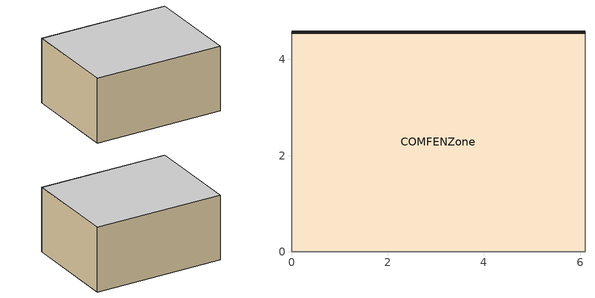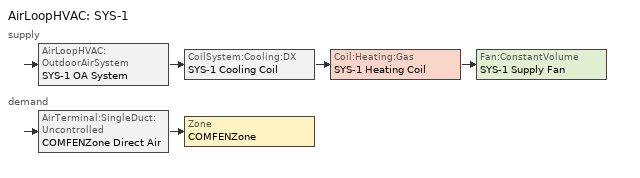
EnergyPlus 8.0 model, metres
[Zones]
COMFENZone
 floor adiabatic (FLOOR-1): 6.1,4.57 6.1,0 0,0 0,4.57 z0
 wall outside (ExtWall_Const): 6.1,4.57 0,4.57 z0:3.05
 wall adiabatic (INTWALL-1): 0,4.57 0,0 6.1,0 6.1,4.57 z0:3.05
 ceiling adiabatic (INTWALL-1): 0,4.57 0,0 6.1,0 6.1,4.57 z3.05
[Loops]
AirLoopHVAC 'SYS-1'
 supply: AirLoopHVAC:OutdoorAirSystem 'SYS-1 OA System' > CoilSystem:Cooling:DX 'SYS-1 Cooling Coil' > Coil:Heating:Gas 'SYS-1 Heating Coil' > Fan:ConstantVolume 'SYS-1 Supply Fan'
 demand: AirTerminal:SingleDuct:Uncontrolled 'COMFENZone Direct Air' > Zone 'COMFENZone'
[Building]
small_office: North Axis {deg}=0; Terrain=Suburbs; Loads Convergence Tolerance Value=0.04; Temperature Convergence Tolerance Value {deltaC}=0.4; Solar Distribution=FullInteriorAndExteriorWithReflections; Maximum Number of Warmup Days=25; Minimum Number of Warmup Days=6
[Site:Location]
CHICAGO_IL_USA Design_Conditions: Latitude {deg}=41.78; Longitude {deg}=-87.75; Time Zone {hr}=-6; Elevation {m}=190
[Site:GroundTemperature:BuildingSurface]
5.79, 3.71, 3.25, 3.88, 7.01, 10.37, 13.46, 15.61, 16.11, 14.89, 12.22, 8.95
[SizingPeriod:DesignDay] Day of Month=21; Humidity Condition Type=Wetbulb; Barometric Pressure {Pa}=99063; Rain Indicator=No; Snow Indicator=No; Daylight Saving Time Indicator=No; Solar Model Indicator=ASHRAEClearSky
Name | Month | Day Type | Maximum Dry-Bulb Temperature {C} | Daily Dry-Bulb Temperature Range {deltaC} | Wetbulb or DewPoint at Maximum Dry-Bulb {C} | Wind Speed {m/s} | Wind Direction {deg} | Sky Clearness
CHICAGO Ann Htg 99.6% Condns DB | 1 | WinterDesignDay | -20.6 | 0 | -20.6 | 4.9 | 270 | 0
CHICAGO Ann Clg .4% Condns DB=>MWB | 7 | SummerDesignDay | 33.2 | 10.7 | 23.8 | 5.3 | 230 | 1
[Material:NoMass] Roughness=Rough; Thermal Absorptance=0.9; Solar Absorptance=0.75; Visible Absorptance=0.75
Name | Thermal Resistance {m2-K/W}
IN-W | 2.958648
CP01 | 0.366
[Material]
Name | Roughness | Thickness {m} | Conductivity {W/m-K} | Density {kg/m3} | Specific Heat {J/kg-K} | Thermal Absorptance | Solar Absorptance | Visible Absorptance
ST01 | MediumRough | 0.0254 | 1.803 | 2243 | 837 | .65 | .65 | .65
GP02 | MediumSmooth | 0.0159 | 0.16 | 801 | 837 | 0.9 | 0.75 | 0.75
CC24 | MediumRough | 0.1016 | 0.361 | 1280 | 838 | 0.9 | 0.75 | 0.75
[Material:AirGap]
AL21: Thermal Resistance {m2-K/W}=0.157
[Construction]
ExtWall_Const: ST01, IN-W, AL21, GP02
FLOOR-1: CC24, CP01
INTWALL-1: GP02, AL21, GP02
[ZONE]
COMFENZone: Type=1; Multiplier=1; Ceiling Height {m}=3.05; Volume {m3}=85.0248
[Daylighting:Controls]
COMFENZone: Total Daylighting Reference Points=1; X-Coordinate of First Reference Point {m}=3.05; Y-Coordinate of First Reference Point {m}=1.52; Z-Coordinate of First Reference Point {m}=.762; X-Coordinate of Second Reference Point {m}=3.05; Y-Coordinate of Second Reference Point {m}=0; Z-Coordinate of Second Reference Point {m}=.762; Fraction of Zone Controlled by First Reference Point=0; Fraction of Zone Controlled by Second Reference Point=0; Illuminance Setpoint at First Reference Point {lux}=538.195; Illuminance Setpoint at Second Reference Point {lux}=538.195; Lighting Control Type=1; Glare Calculation Azimuth Angle of View Direction Clockwise from Zone y-Axis {deg}=0; Maximum Allowable Discomfort Glare Index=22; Minimum Input Power Fraction for Continuous Dimming Control=.1; Minimum Light Output Fraction for Continuous Dimming Control=.05; Number of Stepped Control Steps=3; Probability Lighting will be Reset When Needed in Manual Stepped Control=1
[People]
COMFENZone People 1: Zone or ZoneList=COMFENZone; Number of People Schedule=OCC-OFC; Number of People Calculation Method=People; Number of People=1; Fraction Radiant=0.3; Activity Level Schedule=ActivitySched; Mean Radiant Temperature Calculation Type=zoneaveraged; Work Efficiency Schedule=Work Eff Sch; Clothing Insulation Schedule=Clothing Sch; Air Velocity Schedule=Air velo Sch; Thermal Comfort Model 1 Type=Fanger
[Lights]
COMFENZone Lights: Zone or ZoneList=COMFENZone; Schedule=LIGHT-OFC; Design Level Calculation Method=LightingLevel; Lighting Level {W}=299.956; Return Air Fraction=0; Fraction Radiant=0.67; Fraction Visible=0.1; Fraction Replaceable=1
[ElectricEquipment]
COMFENZone ElecEq: Zone or ZoneList=COMFENZone; Schedule=EQUIP-OFC; Design Level Calculation Method=EquipmentLevel; Design Level {W}=224.967; Fraction Latent=0; Fraction Radiant=0.7; Fraction Lost=0
[ZoneInfiltration:DesignFlowRate]
COMFENZone Infil: Zone or ZoneList=COMFENZone; Schedule=INF-OFC; Design Flow Rate Calculation Method=Flow/Zone; Design Flow Rate {m3/s}=0.0070854; Constant Term Coefficient=1; Temperature Term Coefficient=0; Velocity Term Coefficient=0; Velocity Squared Term Coefficient=0
[ZoneControl:Thermostat]
COMFENZone Thermostat: Zone or ZoneList=COMFENZone; Control Type Schedule=Zone-Control-Type-Sched; Control 1=COMFENZone DualSPSched
[ThermostatSetpoint:DualSetpoint]
COMFENZone DualSPSched: Heating Setpoint Temperature Schedule=HTG-SCHED; Cooling Setpoint Temperature Schedule=CLG-SCHED
[Sizing:Zone]
COMFENZone: Zone Cooling Design Supply Air Temperature Input Method=SupplyAirTemperature; Zone Cooling Design Supply Air Temperature {C}=14; Zone Heating Design Supply Air Temperature Input Method=SupplyAirTemperature; Zone Heating Design Supply Air Temperature {C}=40; Zone Cooling Design Supply Air Humidity Ratio {kgWater/kgDryAir}=0.008; Zone Heating Design Supply Air Humidity Ratio {kgWater/kgDryAir}=0.008; Design Specification Outdoor Air Object=SZ DSOA COMFENZone; Zone Heating Sizing Factor=1.3; Zone Cooling Sizing Factor=1.3; Cooling Design Air Flow Method=DesignDay; Cooling Design Air Flow Rate {m3/s}=0; Heating Design Air Flow Method=DesignDay; Heating Design Air Flow Rate {m3/s}=0
[DesignSpecification:OutdoorAir]
SZ DSOA COMFENZone: Outdoor Air Method=Flow/Person; Outdoor Air Flow per Person {m3/s-person}=0.00944; Outdoor Air Flow per Zone Floor Area {m3/s-m2}=0; Outdoor Air Flow per Zone {m3/s}=0
[Zone equipment]
COMFENZone: COMFENZone Direct Air
[AirTerminal:SingleDuct:Uncontrolled]
COMFENZone Direct Air: Availability Schedule=ALWAYSON; Maximum Air Flow Rate {m3/s}=autosize
[Sizing:System]
SYS-1: Type of Load to Size On=Sensible; Design Outdoor Air Flow Rate {m3/s}=autosize; Minimum System Air Flow Ratio=0.3; Preheat Design Temperature {C}=7; Preheat Design Humidity Ratio {kgWater/kgDryAir}=0.008; Precool Design Temperature {C}=11; Precool Design Humidity Ratio {kgWater/kgDryAir}=0.008; Central Cooling Design Supply Air Temperature {C}=12.77779; Central Heating Design Supply Air Temperature {C}=40; Sizing Option=NonCoincident; 100% Outdoor Air in Cooling=No; 100% Outdoor Air in Heating=No; Central Cooling Design Supply Air Humidity Ratio {kgWater/kgDryAir}=0.008; Central Heating Design Supply Air Humidity Ratio {kgWater/kgDryAir}=0.008; Cooling Design Air Flow Method=DesignDay; Cooling Design Air Flow Rate {m3/s}=0; Heating Design Air Flow Method=DesignDay; Heating Design Air Flow Rate {m3/s}=0; System Outdoor Air Method=ZoneSum
[AirLoopHVAC]
SYS-1: Design Supply Air Flow Rate {m3/s}=autosize
[AvailabilityManager:NightCycle]
SYS-1 Availability 1: Applicability Schedule=SysAvailApplicSch; Fan Schedule=FAN-SCHED; Control Type=CycleOnAny; Thermostat Tolerance {deltaC}=4; Cycling Run Time {s}=7200
[SetpointManager:SingleZone:Reheat]
SYS-1 Setpoint Manager 1: Control Variable=Temperature; Minimum Supply Air Temperature {C}=14; Maximum Supply Air Temperature {C}=45; Control Zone=COMFENZone; Setpoint Node or NodeList=SYS-1 Sup Air Temp Nodes
[SetpointManager:MixedAir]
SYS-1 Setpoint Manager 2: Control Variable=Temperature; Setpoint Node or NodeList=SYS-1 Supply Fan Upstream Nodes
[CoilSystem:Cooling:DX]
SYS-1 Cooling Coil: Availability Schedule=ALWAYSON; Cooling Coil=SYS-1 DX Cooling Coil
[Coil:Cooling:DX:SingleSpeed]
SYS-1 DX Cooling Coil: Availability Schedule=ALWAYSON; Rated Total Cooling Capacity {W}=autosize; Rated Sensible Heat Ratio=autosize; Rated COP {W/W}=2.777778; Rated Air Flow Rate {m3/s}=autosize; Total Cooling Capacity Function of Temperature Curve=WindACCoolCapFT; Total Cooling Capacity Function of Flow Fraction Curve=WindACCoolCapFFF; Energy Input Ratio Function of Temperature Curve=WindACEIRFT; Energy Input Ratio Function of Flow Fraction Curve=WindACEIRFFF; Part Load Fraction Correlation Curve=WindACPLFFPLR
[Coil:Heating:Gas]
SYS-1 Heating Coil: Availability Schedule=ALWAYSON; Gas Burner Efficiency=0.740741; Nominal Capacity {W}=autosize
[Fan:ConstantVolume]
SYS-1 Supply Fan: Availability Schedule=FAN-SCHED; Fan Efficiency=0.6; Pressure Rise {Pa}=600; Maximum Flow Rate {m3/s}=autosize; Motor Efficiency=0.9; Motor In Airstream Fraction=1
[Controller:OutdoorAir]
SYS-1 OA Controller: Minimum Outdoor Air Flow Rate {m3/s}=autosize; Maximum Outdoor Air Flow Rate {m3/s}=autosize; Economizer Control Type=NoEconomizer; Economizer Control Action Type=ModulateFlow; Economizer Maximum Limit Dry-Bulb Temperature {C}=23.884; Lockout Type=LockoutWithCompressor; Minimum Limit Type=FixedMinimum; Minimum Outdoor Air Schedule=Min OA Sched
[Schedule:Compact]
OCC-OFC: Through: 12/31, For: Weekdays SummerDesignDay, Until:  7:00, 0, Until:  8:00, 0.33, Until: 9:00, 0.67, Until: 18:00, 1, Until: 19:00, 0.5, Until: 24:00, 0, For: CustomDay1 CustomDay2, Until:  7:00, 0, Until:  8:00, 0.33, Until: 9:00, 0.67, Until: 18:00, 1, Until: 19:00, 0.5, Until: 24:00, 0, For: Weekends Holidays WinterDesignDay, Until:  7:00, 0, Until:  8:00, 0.07, Until: 9:00, 0.13, Until: 12:00, 0.2, Until: 13:00, 0.1, Until: 24:00, 0
LIGHT-OFC: Through: 12/31, For: Weekdays SummerDesignDay, Until:  7:00, 0.2, Until: 19:00, 0.9, Until: 24:00, 0.2, For: CustomDay1 CustomDay2, Until:  7:00, 0.2, Until: 19:00, 0.9, Until: 24:00, 0.2, For: Weekends Holidays WinterDesignDay, Until: 24:00, 0.2
EQUIP-OFC: Through: 12/31, For: Weekdays SummerDesignDay, Until:  7:00, 0.17, Until: 18:00, 1, Until: 24:00, 0.17, For: CustomDay1 CustomDay2, Until:  7:00, 0.17, Until: 18:00, 1, Until: 24:00, 0.17, For: Weekends Holidays WinterDesignDay, Until: 24:00, 0.17
INF-OFC: Through: 12/31, For: Weekdays SummerDesignDay, Until:  6:00, 1, Until: 20:00, 0, Until: 24:00, 1, For: CustomDay1 CustomDay2, Until:  6:00, 1, Until: 20:00, 0, Until: 24:00, 1, For: Weekends Holidays WinterDesignDay, Until:  7:00, 1, Until: 14:00, 0, Until: 24:00, 1
ALWAYSON; SysAvailApplicSch: Through: 12/31, For: AllDays, Until: 24:00, 1
ActivitySched: Through: 12/31, For: AllDays, Until: 24:00, 115
Zone-Control-Type-Sched: Through: 12/31, For: AllDays, Until: 24:00, 4
Min OA Sched: Through: 12/31, For: Weekdays, Until:  7:00, 0.02, Until: 19:00, 1, Until: 24:00, 0.02, For: WinterDesignDay SummerDesignDay, Until: 24:00, 0.02, For: Weekends Holidays CustomDay1 CustomDay2, Until: 24:00, 0.02
FAN-SCHED: Through: 12/31, For: Weekdays, Until:  7:00, 0, Until: 19:00, 1, Until: 24:00, 0, For: Weekends Holidays CustomDay1 CustomDay2, Until: 24:00, 0, For: WinterDesignDay SummerDesignDay, Until: 24:00, 1
CLG-SCHED: Through: 12/31, For: Weekdays CustomDay1 CustomDay2, Until:  7:00, 40, Until: 18:00, 24, Until: 24:00, 40, For: Weekends Holidays, Until:  7:00, 40, Until: 13:00, 24, Until: 24:00, 32, For: SummerDesignDay, Until: 24:00, 24, For: WinterDesignDay, Until: 24:00, 40
HTG-SCHED: Through: 12/31, For: Weekdays, Until:  7:00, 12.8, Until: 18:00, 21.1, Until: 24:00, 12.8, For: Weekends Holidays CustomDay1 CustomDay2, Until:  7:00, 12.8, Until: 13:00, 21.1, Until: 24:00, 12.8, For: SummerDesignDay, Until: 24:00, 12.8, For: WinterDesignDay, Until: 24:00, 21.1
Work Eff Sch: Through: 12/31, For: AllDays, Until: 24:00, 0
Clothing Sch: Through: 12/31, For: AllDays, Until: 24:00, 0.9
Air Velo Sch: Through: 12/31, For: AllDays, Until: 24:00, 0.137
[CURVE:BIQUADRATIC]
Name | Coefficient1 Constant | Coefficient2 x | Coefficient3 x**2 | Coefficient4 y | Coefficient5 y**2 | Coefficient6 x*y | Minimum Value of x | Maximum Value of x | Minimum Value of y | Maximum Value of y
WindACCoolCapFT | 0.942588 | 0.00954335 | 0.00068377 | -0.0110427 | 5.249e-06 | -9.72e-06 | -999 | 999 | -999 | 999
WindACEIRFT | 0.342414 | 0.034885 | -0.0006237 | 0.00497722 | 0.000437951 | -0.000728028 | 12.77778 | 23.88889 | 23.88889 | 46.11111
[CURVE:QUADRATIC]
Name | Coefficient1 Constant | Coefficient2 x | Coefficient3 x**2 | Minimum Value of x | Maximum Value of x
WindACCoolCapFFF | 0.8 | 0.2 | 0 | 0.5 | 1.5
WindACEIRFFF | 1.1552 | -0.1808 | 0.0256 | -999 | 999
WindACPLFFPLR | 0.75 | 0.25 | 0 | -999 | 999
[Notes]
general.inc
CHICAGO_IL_USA Annual Heating Design Conditions Wind Speed=4.9m/s Wind Dir=270
Coldest Month=JAN
CHICAGO_IL_USA Annual Heating 99.6%, MaxDB=-20.6°C
